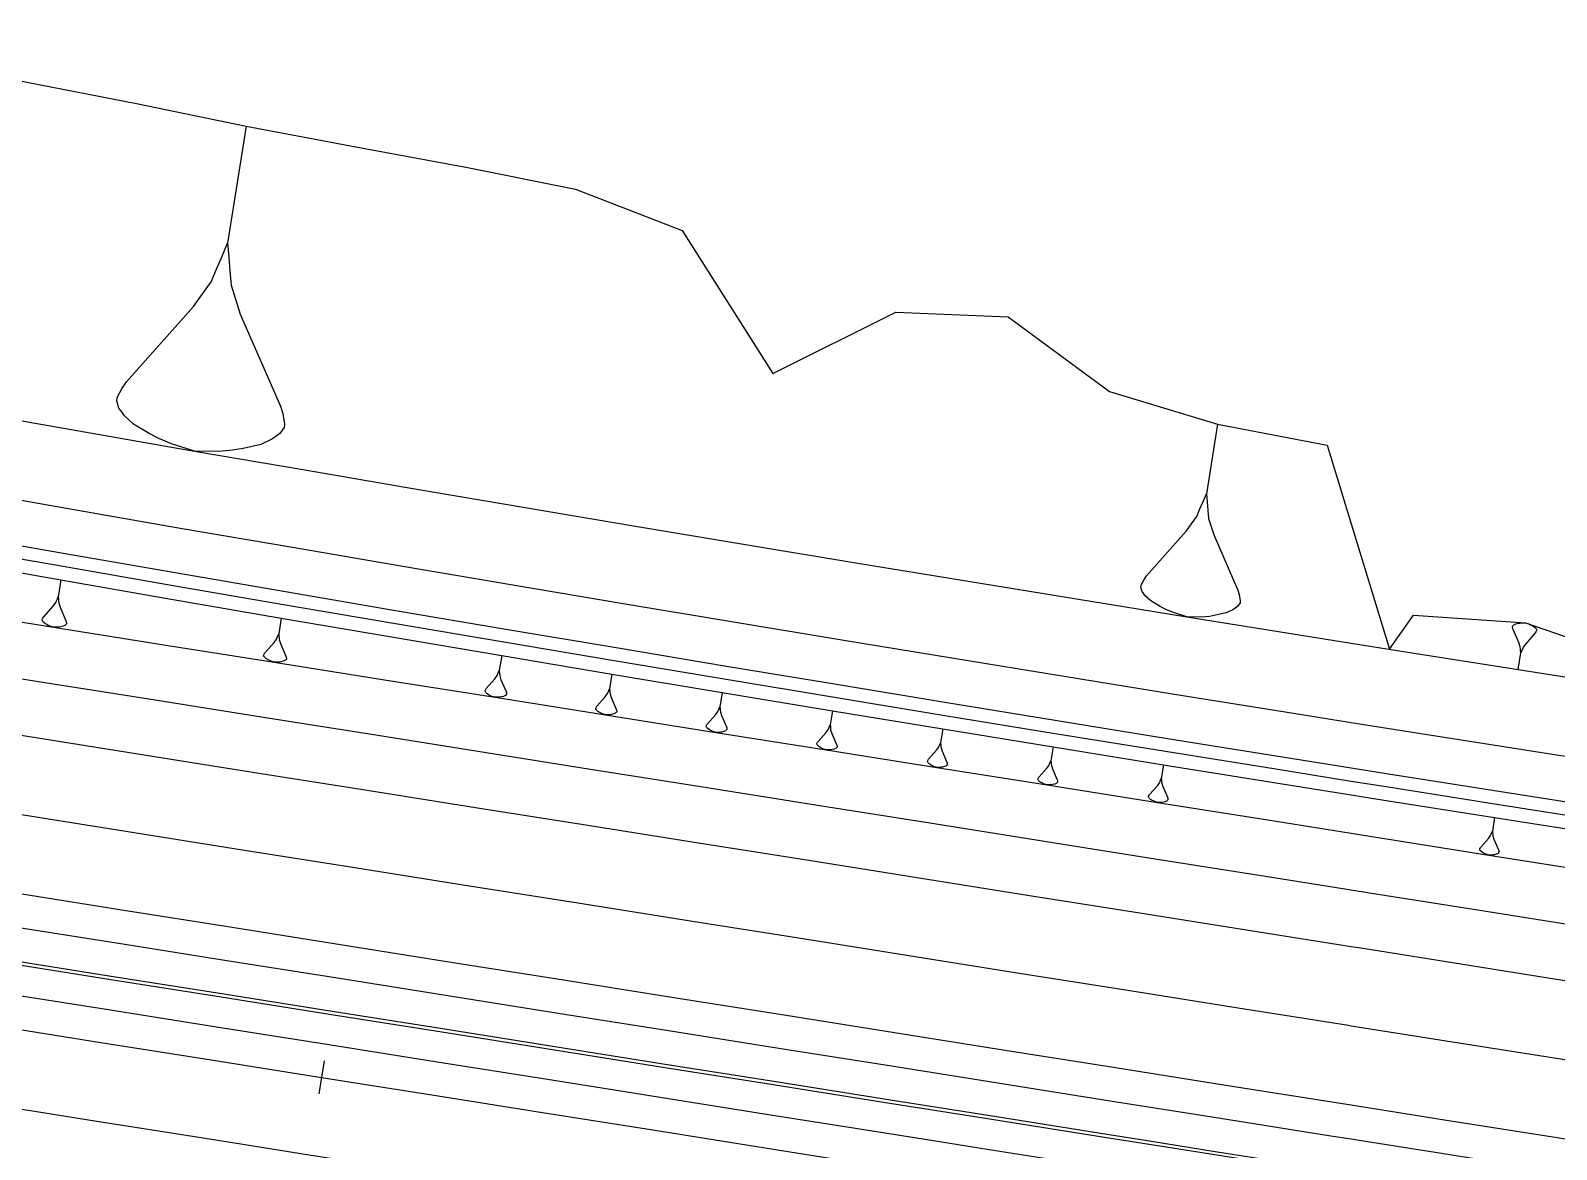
# Model space of a CAD drawing. Extents: x 384551 to 386632, y 802806 to 803252.
# Drawn here: x 384740.9 to 384809.2, y 802899.6 to 802949.7 of the extents above; entities that cross this region are included whole.
import ezdxf

# ---------------------------------------------------------------- set-up
doc = ezdxf.new("R2010")
doc.units = 0
doc.layers.get('0').update_dxf_attribs({"linetype": 'CONTINUOUS'})

msp = doc.modelspace()

# ---------------------------------------------------------------- linework, layer by layer
at = {"color": 7}
for p, q in [((384750.5651, 802945.3857), (384749.7333, 802940.1431)), ((384749.4884, 802939.5677), (384749.7333, 802940.1431)), ((384749.7333, 802940.1431), (384749.788, 802939.5202)), ((384749.2435, 802938.9923), (384749.4884, 802939.5677)), ((384749.788, 802939.5202), (384749.8427, 802938.8972)), ((384748.2094, 802937.3137), (384748.9987, 802938.4169)), ((384748.9987, 802938.4169), (384749.2435, 802938.9923)), ((384749.8427, 802938.8972), (384749.8974, 802938.2743)), ((384749.8974, 802938.2743), (384750.3064, 802936.9809)), ((384745.2185, 802933.9492), (384748.2094, 802937.3137)), ((384750.3064, 802936.9809), (384752.1088, 802932.8559)), ((384744.8001, 802933.2478), (384745.0212, 802933.6734)), ((384745.0212, 802933.6734), (384745.2185, 802933.9492)), ((384744.7764, 802933.098), (384744.8001, 802933.2478)), ((384744.8786, 802932.7747), (384744.7764, 802933.098)), ((384752.1088, 802932.8559), (384752.2111, 802932.5326)), ((384745.0046, 802932.6011), (384744.8786, 802932.7747)), ((384745.1306, 802932.4276), (384745.0046, 802932.6011)), ((384745.5325, 802932.0567), (384745.1306, 802932.4276)), ((384752.2111, 802932.5326), (384752.2896, 802932.0594)), ((384746.2339, 802931.6383), (384745.5325, 802932.0567)), ((384746.6595, 802931.4172), (384746.2339, 802931.6383)), ((384751.8949, 802931.5078), (384751.7214, 802931.3818)), ((384752.0685, 802931.6338), (384751.8949, 802931.5078)), ((384752.2658, 802931.9096), (384752.0685, 802931.6338)), ((384752.2896, 802932.0594), (384752.2658, 802931.9096)), ((384794.0128, 802932.055), (384793.5198, 802928.9475)), ((384747.2349, 802931.1723), (384746.6595, 802931.4172)), ((384748.2596, 802930.8562), (384747.2349, 802931.1723)), ((384749.3319, 802930.8396), (384748.2596, 802930.8562)), ((384749.9548, 802930.8943), (384749.3319, 802930.8396)), ((384750.428, 802930.9728), (384749.9548, 802930.8943)), ((384751.2245, 802931.1535), (384750.428, 802930.9728)), ((384751.7214, 802931.3818), (384751.2245, 802931.1535)), ((384793.3746, 802928.6064), (384793.5198, 802928.9475)), ((384793.5198, 802928.9475), (384793.5522, 802928.5783)), ((384793.0843, 802927.9243), (384793.2295, 802928.2654)), ((384793.2295, 802928.2654), (384793.3746, 802928.6064)), ((384793.5522, 802928.5783), (384793.5846, 802928.209)), ((384793.5846, 802928.209), (384793.6171, 802927.8398)), ((384792.6165, 802927.2704), (384793.0843, 802927.9243)), ((384793.6171, 802927.8398), (384793.8595, 802927.0732)), ((384790.8437, 802925.2762), (384792.6165, 802927.2704)), ((384793.8595, 802927.0732), (384794.9278, 802924.6281)), ((384742.2827, 802925.0935), (384742.1617, 802924.3312)), ((384790.5816, 802924.7717), (384790.5957, 802924.8605)), ((384790.6423, 802924.58), (384790.5816, 802924.7717)), ((384790.5957, 802924.8605), (384790.7268, 802925.1127)), ((384790.7268, 802925.1127), (384790.8437, 802925.2762)), ((384741.9401, 802923.9198), (384742.0549, 802924.0802)), ((384742.0549, 802924.0802), (384742.0905, 802924.1639)), ((384742.0905, 802924.1639), (384742.1261, 802924.2476)), ((384742.1261, 802924.2476), (384742.1617, 802924.3312)), ((384742.1617, 802924.3312), (384742.1697, 802924.2407)), ((384742.1697, 802924.2407), (384742.1776, 802924.1501)), ((384742.1776, 802924.1501), (384742.1856, 802924.0595)), ((384742.1856, 802924.0595), (384742.2451, 802923.8714)), ((384790.717, 802924.4771), (384790.6423, 802924.58)), ((384790.7916, 802924.3743), (384790.717, 802924.4771)), ((384791.0298, 802924.1544), (384790.7916, 802924.3743)), ((384791.4456, 802923.9064), (384791.0298, 802924.1544)), ((384795.0209, 802924.0673), (384794.9039, 802923.9038)), ((384794.9278, 802924.6281), (384794.9885, 802924.4365)), ((384794.9885, 802924.4365), (384795.035, 802924.156)), ((384795.035, 802924.156), (384795.0209, 802924.0673)), ((384741.441, 802923.3069), (384741.4444, 802923.3287)), ((384741.4558, 802923.2599), (384741.441, 802923.3069)), ((384741.4444, 802923.3287), (384741.4766, 802923.3905)), ((384741.4766, 802923.3905), (384741.5053, 802923.4306)), ((384741.5053, 802923.4306), (384741.9401, 802923.9198)), ((384742.2451, 802923.8714), (384742.5071, 802923.2717)), ((384752.1376, 802923.3906), (384752.0244, 802922.6773)), ((384791.6978, 802923.7754), (384791.4456, 802923.9064)), ((384792.0389, 802923.6302), (384791.6978, 802923.7754)), ((384792.6463, 802923.4428), (384792.0389, 802923.6302)), ((384793.2819, 802923.433), (384792.6463, 802923.4428)), ((384793.6511, 802923.4654), (384793.2819, 802923.433)), ((384793.9315, 802923.512), (384793.6511, 802923.4654)), ((384794.4036, 802923.6191), (384793.9315, 802923.512)), ((384794.6982, 802923.7544), (384794.4036, 802923.6191)), ((384794.801, 802923.8291), (384794.6982, 802923.7544)), ((384794.9039, 802923.9038), (384794.801, 802923.8291)), ((384741.4742, 802923.2346), (384741.4558, 802923.2599)), ((384741.4925, 802923.2094), (384741.4742, 802923.2346)), ((384741.5509, 802923.1555), (384741.4925, 802923.2094)), ((384741.6529, 802923.0946), (384741.5509, 802923.1555)), ((384741.7148, 802923.0625), (384741.6529, 802923.0946)), ((384741.7984, 802923.0269), (384741.7148, 802923.0625)), ((384741.9475, 802922.9809), (384741.7984, 802923.0269)), ((384742.1034, 802922.9785), (384741.9475, 802922.9809)), ((384742.1939, 802922.9864), (384742.1034, 802922.9785)), ((384742.2627, 802922.9979), (384742.1939, 802922.9864)), ((384742.3785, 802923.0241), (384742.2627, 802922.9979)), ((384742.4508, 802923.0573), (384742.3785, 802923.0241)), ((384742.476, 802923.0756), (384742.4508, 802923.0573)), ((384742.5013, 802923.094), (384742.476, 802923.0756)), ((384742.53, 802923.1341), (384742.5013, 802923.094)), ((384742.5071, 802923.2717), (384742.522, 802923.2246)), ((384742.522, 802923.2246), (384742.5334, 802923.1559)), ((384742.5334, 802923.1559), (384742.53, 802923.1341)), ((384751.9911, 802922.599), (384752.0244, 802922.6773)), ((384752.0244, 802922.6773), (384752.0318, 802922.5925)), ((384807.2115, 802922.9988), (384807.215, 802923.0204)), ((384807.2228, 802922.9308), (384807.2115, 802922.9988)), ((384807.215, 802923.0204), (384807.2433, 802923.06)), ((384807.2375, 802922.8843), (384807.2228, 802922.9308)), ((384807.4967, 802922.2912), (384807.2375, 802922.8843)), ((384807.2433, 802923.06), (384807.2683, 802923.0781)), ((384807.2683, 802923.0781), (384807.2932, 802923.0963)), ((384807.2932, 802923.0963), (384807.3647, 802923.1291)), ((384807.3647, 802923.1291), (384807.4792, 802923.1551)), ((384807.4792, 802923.1551), (384807.5472, 802923.1664)), ((384807.5472, 802923.1664), (384807.6368, 802923.1742)), ((384807.6368, 802923.1742), (384807.791, 802923.1718)), ((384807.791, 802923.1718), (384807.9383, 802923.1264)), ((384808.2282, 802922.7271), (384807.7982, 802922.2434)), ((384807.9383, 802923.1264), (384808.021, 802923.0912)), ((384808.021, 802923.0912), (384808.0822, 802923.0594)), ((384808.0822, 802923.0594), (384808.1831, 802922.9992)), ((384808.1831, 802922.9992), (384808.2408, 802922.9459)), ((384808.2566, 802922.7668), (384808.2282, 802922.7271)), ((384808.2408, 802922.9459), (384808.259, 802922.921)), ((384808.2884, 802922.828), (384808.2566, 802922.7668)), ((384808.259, 802922.921), (384808.2771, 802922.896)), ((384808.2771, 802922.896), (384808.2918, 802922.8495)), ((384808.2918, 802922.8495), (384808.2884, 802922.828)), ((384751.4101, 802921.8346), (384751.817, 802922.2923)), ((384751.817, 802922.2923), (384751.9244, 802922.4424)), ((384751.9244, 802922.4424), (384751.9578, 802922.5207)), ((384751.9578, 802922.5207), (384751.9911, 802922.599)), ((384752.0318, 802922.5925), (384752.0393, 802922.5078)), ((384752.0393, 802922.5078), (384752.0467, 802922.423)), ((384752.0467, 802922.423), (384752.1024, 802922.247)), ((384752.1024, 802922.247), (384752.3476, 802921.6858)), ((384807.5555, 802922.1053), (384807.4967, 802922.2912)), ((384807.5634, 802922.0157), (384807.5555, 802922.1053)), ((384807.5712, 802921.9262), (384807.5634, 802922.0157)), ((384807.6495, 802922.0021), (384807.6143, 802921.9193)), ((384807.6847, 802922.0848), (384807.6495, 802922.0021)), ((384807.7982, 802922.2434), (384807.6847, 802922.0848)), ((384751.35, 802921.7188), (384751.3532, 802921.7391)), ((384751.3639, 802921.6748), (384751.35, 802921.7188)), ((384751.3532, 802921.7391), (384751.3833, 802921.797)), ((384751.381, 802921.6511), (384751.3639, 802921.6748)), ((384751.3982, 802921.6275), (384751.381, 802921.6511)), ((384751.3833, 802921.797), (384751.4101, 802921.8346)), ((384751.4528, 802921.5771), (384751.3982, 802921.6275)), ((384751.5483, 802921.5201), (384751.4528, 802921.5771)), ((384751.6062, 802921.4901), (384751.5483, 802921.5201)), ((384751.6845, 802921.4567), (384751.6062, 802921.4901)), ((384751.8239, 802921.4137), (384751.6845, 802921.4567)), ((384751.9698, 802921.4115), (384751.8239, 802921.4137)), ((384752.0545, 802921.4189), (384751.9698, 802921.4115)), ((384752.1189, 802921.4296), (384752.0545, 802921.4189)), ((384752.2273, 802921.4542), (384752.1189, 802921.4296)), ((384752.2949, 802921.4852), (384752.2273, 802921.4542)), ((384752.3185, 802921.5024), (384752.2949, 802921.4852)), ((384752.3421, 802921.5195), (384752.3185, 802921.5024)), ((384752.3689, 802921.5571), (384752.3421, 802921.5195)), ((384752.3476, 802921.6858), (384752.3615, 802921.6418)), ((384752.3615, 802921.6418), (384752.3722, 802921.5774)), ((384752.3722, 802921.5774), (384752.3689, 802921.5571)), ((384761.9964, 802921.7123), (384761.8895, 802921.0391)), ((384807.4595, 802921.0828), (384807.5791, 802921.8366)), ((384807.5791, 802921.8366), (384807.5712, 802921.9262)), ((384807.6143, 802921.9193), (384807.5791, 802921.8366)), ((384761.3098, 802920.2437), (384761.6939, 802920.6758)), ((384761.6939, 802920.6758), (384761.7952, 802920.8174)), ((384761.7952, 802920.8174), (384761.8267, 802920.8913)), ((384761.8267, 802920.8913), (384761.8581, 802920.9652)), ((384761.8581, 802920.9652), (384761.8895, 802921.0391)), ((384761.8895, 802921.0391), (384761.8966, 802920.9591)), ((384761.8966, 802920.9591), (384761.9036, 802920.8791)), ((384761.9036, 802920.8791), (384761.9106, 802920.7991)), ((384761.9106, 802920.7991), (384761.9631, 802920.633)), ((384761.9631, 802920.633), (384762.1946, 802920.1034)), ((384766.9272, 802920.8824), (384766.8231, 802920.2259)), ((384761.253, 802920.1344), (384761.2561, 802920.1537)), ((384761.2662, 802920.0929), (384761.253, 802920.1344)), ((384761.2561, 802920.1537), (384761.2845, 802920.2083)), ((384761.2824, 802920.0706), (384761.2662, 802920.0929)), ((384761.2985, 802920.0484), (384761.2824, 802920.0706)), ((384761.2845, 802920.2083), (384761.3098, 802920.2437)), ((384761.3501, 802920.0007), (384761.2985, 802920.0484)), ((384761.4402, 802919.947), (384761.3501, 802920.0007)), ((384761.4949, 802919.9186), (384761.4402, 802919.947)), ((384761.5687, 802919.8872), (384761.4949, 802919.9186)), ((384761.7003, 802919.8466), (384761.5687, 802919.8872)), ((384762.1448, 802919.9141), (384762.081, 802919.8848)), ((384762.1671, 802919.9302), (384762.1448, 802919.9141)), ((384762.1894, 802919.9464), (384762.1671, 802919.9302)), ((384762.2148, 802919.9818), (384762.1894, 802919.9464)), ((384762.1946, 802920.1034), (384762.2077, 802920.0618)), ((384762.2077, 802920.0618), (384762.2178, 802920.0011)), ((384762.2178, 802920.0011), (384762.2148, 802919.9818)), ((384766.6322, 802919.8716), (384766.7311, 802920.0098)), ((384766.7311, 802920.0098), (384766.7617, 802920.0818)), ((384766.7617, 802920.0818), (384766.7924, 802920.1539)), ((384766.7924, 802920.1539), (384766.8231, 802920.2259)), ((384766.8231, 802920.2259), (384766.8299, 802920.1479)), ((384766.8299, 802920.1479), (384766.8368, 802920.0699)), ((384766.8368, 802920.0699), (384766.8436, 802919.9919)), ((384766.8436, 802919.9919), (384766.8948, 802919.8299)), ((384771.8591, 802920.0587), (384771.7572, 802919.4167)), ((384761.838, 802919.8444), (384761.7003, 802919.8466)), ((384761.918, 802919.8515), (384761.838, 802919.8444)), ((384761.9788, 802919.8615), (384761.918, 802919.8515)), ((384762.081, 802919.8848), (384761.9788, 802919.8615)), ((384766.2024, 802919.3437), (384766.2053, 802919.3625)), ((384766.2152, 802919.3032), (384766.2024, 802919.3437)), ((384766.2053, 802919.3625), (384766.233, 802919.4158)), ((384766.2309, 802919.2815), (384766.2152, 802919.3032)), ((384766.2467, 802919.2598), (384766.2309, 802919.2815)), ((384766.233, 802919.4158), (384766.2577, 802919.4503)), ((384766.297, 802919.2133), (384766.2467, 802919.2598)), ((384766.2577, 802919.4503), (384766.6322, 802919.8716)), ((384766.3849, 802919.1609), (384766.297, 802919.2133)), ((384766.8948, 802919.8299), (384767.1205, 802919.3134)), ((384767.1205, 802919.3134), (384767.1334, 802919.2729)), ((384767.1334, 802919.2729), (384767.1432, 802919.2137)), ((384767.1432, 802919.2137), (384767.1402, 802919.1949)), ((384771.5706, 802919.0702), (384771.6673, 802919.2053)), ((384771.6673, 802919.2053), (384771.6972, 802919.2758)), ((384771.6972, 802919.2758), (384771.7272, 802919.3462)), ((384771.7272, 802919.3462), (384771.7572, 802919.4167)), ((384771.7572, 802919.4167), (384771.7639, 802919.3404)), ((384771.7639, 802919.3404), (384771.7706, 802919.2641)), ((384771.7706, 802919.2641), (384771.7773, 802919.1878)), ((384776.7919, 802919.2412), (384776.692, 802918.6114)), ((384766.4382, 802919.1332), (384766.3849, 802919.1609)), ((384766.5102, 802919.1026), (384766.4382, 802919.1332)), ((384766.6385, 802919.063), (384766.5102, 802919.1026)), ((384766.7728, 802919.0609), (384766.6385, 802919.063)), ((384766.8508, 802919.0678), (384766.7728, 802919.0609)), ((384766.9101, 802919.0776), (384766.8508, 802919.0678)), ((384767.0098, 802919.1002), (384766.9101, 802919.0776)), ((384767.072, 802919.1288), (384767.0098, 802919.1002)), ((384767.0938, 802919.1446), (384767.072, 802919.1288)), ((384767.1155, 802919.1604), (384767.0938, 802919.1446)), ((384767.1402, 802919.1949), (384767.1155, 802919.1604)), ((384771.1502, 802918.5539), (384771.1531, 802918.5723)), ((384771.1627, 802918.5144), (384771.1502, 802918.5539)), ((384771.1531, 802918.5723), (384771.1802, 802918.6244)), ((384771.1802, 802918.6244), (384771.2043, 802918.6582)), ((384771.2043, 802918.6582), (384771.5706, 802919.0702)), ((384771.7773, 802919.1878), (384771.8274, 802919.0295)), ((384771.8274, 802919.0295), (384772.0481, 802918.5243)), ((384772.0481, 802918.5243), (384772.0607, 802918.4847)), ((384776.6332, 802918.4732), (384776.6626, 802918.5423)), ((384776.6626, 802918.5423), (384776.692, 802918.6114)), ((384776.692, 802918.6114), (384776.6986, 802918.5366)), ((384776.6986, 802918.5366), (384776.7051, 802918.4618)), ((384771.1782, 802918.4931), (384771.1627, 802918.5144)), ((384771.1936, 802918.4718), (384771.1782, 802918.4931)), ((384771.2428, 802918.4264), (384771.1936, 802918.4718)), ((384771.3287, 802918.3752), (384771.2428, 802918.4264)), ((384771.3808, 802918.3481), (384771.3287, 802918.3752)), ((384771.4513, 802918.3181), (384771.3808, 802918.3481)), ((384771.5768, 802918.2794), (384771.4513, 802918.3181)), ((384771.7081, 802918.2774), (384771.5768, 802918.2794)), ((384771.7844, 802918.2841), (384771.7081, 802918.2774)), ((384771.8423, 802918.2937), (384771.7844, 802918.2841)), ((384771.9398, 802918.3158), (384771.8423, 802918.2937)), ((384772.0007, 802918.3438), (384771.9398, 802918.3158)), ((384772.0219, 802918.3592), (384772.0007, 802918.3438)), ((384772.0432, 802918.3746), (384772.0219, 802918.3592)), ((384772.0674, 802918.4084), (384772.0432, 802918.3746)), ((384772.0607, 802918.4847), (384772.0703, 802918.4268)), ((384772.0703, 802918.4268), (384772.0674, 802918.4084)), ((384776.126, 802917.8342), (384776.1497, 802917.8674)), ((384776.1497, 802917.8674), (384776.5089, 802918.2715)), ((384776.5089, 802918.2715), (384776.6038, 802918.4041)), ((384776.6038, 802918.4041), (384776.6332, 802918.4732)), ((384776.7051, 802918.4618), (384776.7117, 802918.3869)), ((384776.7117, 802918.3869), (384776.7608, 802918.2316)), ((384776.7608, 802918.2316), (384776.9774, 802917.736)), ((384781.7257, 802918.4298), (384781.6274, 802917.8101)), ((384776.0966, 802917.7651), (384776.0994, 802917.7831)), ((384776.1088, 802917.7263), (384776.0966, 802917.7651)), ((384776.0994, 802917.7831), (384776.126, 802917.8342)), ((384776.124, 802917.7054), (384776.1088, 802917.7263)), ((384776.1391, 802917.6846), (384776.124, 802917.7054)), ((384776.1874, 802917.64), (384776.1391, 802917.6846)), ((384776.2716, 802917.5898), (384776.1874, 802917.64)), ((384776.3228, 802917.5632), (384776.2716, 802917.5898)), ((384776.3919, 802917.5338), (384776.3228, 802917.5632)), ((384776.515, 802917.4958), (384776.3919, 802917.5338)), ((384776.6438, 802917.4938), (384776.515, 802917.4958)), ((384776.7186, 802917.5004), (384776.6438, 802917.4938)), ((384776.7755, 802917.5098), (384776.7186, 802917.5004)), ((384776.8711, 802917.5315), (384776.7755, 802917.5098)), ((384776.9308, 802917.559), (384776.8711, 802917.5315)), ((384776.9517, 802917.5741), (384776.9308, 802917.559)), ((384776.9725, 802917.5892), (384776.9517, 802917.5741)), ((384776.9962, 802917.6224), (384776.9725, 802917.5892)), ((384776.9774, 802917.736), (384776.9896, 802917.6972)), ((384776.9896, 802917.6972), (384776.9991, 802917.6404)), ((384776.9991, 802917.6404), (384776.9962, 802917.6224)), ((384781.0937, 802917.0779), (384781.4473, 802917.4756)), ((384781.4473, 802917.4756), (384781.5406, 802917.606)), ((384781.5406, 802917.606), (384781.5695, 802917.674)), ((384781.5695, 802917.674), (384781.5985, 802917.7421)), ((384781.5985, 802917.7421), (384781.6274, 802917.8101)), ((384781.6274, 802917.8101), (384781.6339, 802917.7364)), ((384781.6339, 802917.7364), (384781.6403, 802917.6628)), ((384781.6403, 802917.6628), (384781.6468, 802917.5892)), ((384781.6468, 802917.5892), (384781.6952, 802917.4363)), ((384781.6952, 802917.4363), (384781.9082, 802916.9486)), ((384786.6605, 802917.6246), (384786.5634, 802917.0127)), ((384781.0414, 802916.9773), (384781.0442, 802916.995)), ((384781.0535, 802916.939), (384781.0414, 802916.9773)), ((384781.0442, 802916.995), (384781.0704, 802917.0453)), ((384781.0684, 802916.9185), (384781.0535, 802916.939)), ((384781.0833, 802916.898), (384781.0684, 802916.9185)), ((384781.0704, 802917.0453), (384781.0937, 802917.0779)), ((384781.1308, 802916.8542), (384781.0833, 802916.898)), ((384781.2137, 802916.8047), (384781.1308, 802916.8542)), ((384781.264, 802916.7786), (384781.2137, 802916.8047)), ((384781.3321, 802916.7496), (384781.264, 802916.7786)), ((384781.4532, 802916.7122), (384781.3321, 802916.7496)), ((384781.58, 802916.7103), (384781.4532, 802916.7122)), ((384781.6536, 802916.7168), (384781.58, 802916.7103)), ((384781.7095, 802916.726), (384781.6536, 802916.7168)), ((384781.8037, 802916.7474), (384781.7095, 802916.726)), ((384781.8624, 802916.7744), (384781.8037, 802916.7474)), ((384781.8829, 802916.7893), (384781.8624, 802916.7744)), ((384781.9035, 802916.8042), (384781.8829, 802916.7893)), ((384781.9268, 802916.8368), (384781.9035, 802916.8042)), ((384781.9082, 802916.9486), (384781.9203, 802916.9104)), ((384781.9203, 802916.9104), (384781.9296, 802916.8545)), ((384781.9296, 802916.8545), (384781.9268, 802916.8368)), ((384786.0364, 802916.2897), (384786.3855, 802916.6824)), ((384786.3855, 802916.6824), (384786.4777, 802916.8112)), ((384786.4777, 802916.8112), (384786.5063, 802916.8784)), ((384786.5063, 802916.8784), (384786.5348, 802916.9455)), ((384786.5348, 802916.9455), (384786.5634, 802917.0127)), ((384786.5634, 802917.0127), (384786.5698, 802916.94)), ((384786.5698, 802916.94), (384786.5762, 802916.8673)), ((384786.5762, 802916.8673), (384786.5826, 802916.7946)), ((384786.5826, 802916.7946), (384786.6303, 802916.6436)), ((384786.6303, 802916.6436), (384786.8407, 802916.1621)), ((384791.5963, 802916.8256), (384791.5001, 802916.2192)), ((384785.9848, 802916.1903), (384785.9876, 802916.2078)), ((384785.9968, 802916.1526), (384785.9848, 802916.1903)), ((384785.9876, 802916.2078), (384786.0134, 802916.2575)), ((384786.0115, 802916.1323), (384785.9968, 802916.1526)), ((384786.0262, 802916.1121), (384786.0115, 802916.1323)), ((384786.0134, 802916.2575), (384786.0364, 802916.2897)), ((384786.0731, 802916.0688), (384786.0262, 802916.1121)), ((384786.155, 802916.02), (384786.0731, 802916.0688)), ((384786.2046, 802915.9941), (384786.155, 802916.02)), ((384786.2718, 802915.9656), (384786.2046, 802915.9941)), ((384786.3914, 802915.9287), (384786.2718, 802915.9656)), ((384786.5166, 802915.9267), (384786.3914, 802915.9287)), ((384786.5893, 802915.9331), (384786.5166, 802915.9267)), ((384786.6445, 802915.9423), (384786.5893, 802915.9331)), ((384786.7375, 802915.9634), (384786.6445, 802915.9423)), ((384786.7955, 802915.99), (384786.7375, 802915.9634)), ((384786.8157, 802916.0047), (384786.7955, 802915.99)), ((384786.836, 802916.0194), (384786.8157, 802916.0047)), ((384786.859, 802916.0516), (384786.836, 802916.0194)), ((384786.8407, 802916.1621), (384786.8527, 802916.1243)), ((384786.8527, 802916.1243), (384786.8618, 802916.0691)), ((384786.8618, 802916.0691), (384786.859, 802916.0516)), ((384790.9779, 802915.5028), (384791.3238, 802915.892)), ((384791.3238, 802915.892), (384791.4151, 802916.0196)), ((384791.4151, 802916.0196), (384791.4434, 802916.0861)), ((384791.4434, 802916.0861), (384791.4718, 802916.1527)), ((384791.4718, 802916.1527), (384791.5001, 802916.2192)), ((384791.5001, 802916.2192), (384791.5064, 802916.1472)), ((384791.5064, 802916.1472), (384791.5127, 802916.0751)), ((384791.5127, 802916.0751), (384791.5191, 802916.0031)), ((384791.5191, 802916.0031), (384791.5664, 802915.8535)), ((384791.5664, 802915.8535), (384791.7748, 802915.3764)), ((384790.9267, 802915.4044), (384790.9295, 802915.4217)), ((384790.9386, 802915.367), (384790.9267, 802915.4044)), ((384790.9295, 802915.4217), (384790.9551, 802915.4709)), ((384790.9531, 802915.3469), (384790.9386, 802915.367)), ((384790.9677, 802915.3268), (384790.9531, 802915.3469)), ((384790.9551, 802915.4709), (384790.9779, 802915.5028)), ((384791.0142, 802915.2839), (384790.9677, 802915.3268)), ((384791.0953, 802915.2355), (384791.0142, 802915.2839)), ((384791.1446, 802915.21), (384791.0953, 802915.2355)), ((384791.2111, 802915.1816), (384791.1446, 802915.21)), ((384791.3296, 802915.1451), (384791.2111, 802915.1816)), ((384791.4537, 802915.1432), (384791.3296, 802915.1451)), ((384791.5257, 802915.1495), (384791.4537, 802915.1432)), ((384791.5804, 802915.1586), (384791.5257, 802915.1495)), ((384791.6726, 802915.1795), (384791.5804, 802915.1586)), ((384791.73, 802915.2059), (384791.6726, 802915.1795)), ((384791.7501, 802915.2205), (384791.73, 802915.2059)), ((384791.7702, 802915.235), (384791.7501, 802915.2205)), ((384791.793, 802915.2669), (384791.7702, 802915.235)), ((384791.7748, 802915.3764), (384791.7867, 802915.339)), ((384791.7867, 802915.339), (384791.7958, 802915.2843)), ((384791.7958, 802915.2843), (384791.793, 802915.2669)), ((384806.4095, 802914.4656), (384806.3138, 802913.8626)), ((384806.2575, 802913.7302), (384806.2856, 802913.7964)), ((384806.2856, 802913.7964), (384806.3138, 802913.8626)), ((384806.3138, 802913.8626), (384806.3201, 802913.7909)), ((384806.3201, 802913.7909), (384806.3264, 802913.7193)), ((384805.7436, 802913.0522), (384805.7464, 802913.0694)), ((384805.7464, 802913.0694), (384805.7718, 802913.1184)), ((384805.7718, 802913.1184), (384805.7945, 802913.1501)), ((384805.7945, 802913.1501), (384806.1385, 802913.5371)), ((384806.1385, 802913.5371), (384806.2293, 802913.664)), ((384806.2293, 802913.664), (384806.2575, 802913.7302)), ((384806.3264, 802913.7193), (384806.3327, 802913.6476)), ((384806.3327, 802913.6476), (384806.3797, 802913.4988)), ((384806.3797, 802913.4988), (384806.587, 802913.0244)), ((384805.7554, 802913.015), (384805.7436, 802913.0522)), ((384805.7699, 802912.9951), (384805.7554, 802913.015)), ((384805.7844, 802912.9751), (384805.7699, 802912.9951)), ((384805.8306, 802912.9324), (384805.7844, 802912.9751)), ((384805.9113, 802912.8843), (384805.8306, 802912.9324)), ((384805.9602, 802912.8589), (384805.9113, 802912.8843)), ((384806.0264, 802912.8307), (384805.9602, 802912.8589)), ((384806.1443, 802912.7943), (384806.0264, 802912.8307)), ((384806.2676, 802912.7924), (384806.1443, 802912.7943)), ((384806.3393, 802912.7987), (384806.2676, 802912.7924)), ((384806.3937, 802912.8077), (384806.3393, 802912.7987)), ((384806.4853, 802912.8285), (384806.3937, 802912.8077)), ((384806.5425, 802912.8548), (384806.4853, 802912.8285)), ((384806.5624, 802912.8693), (384806.5425, 802912.8548)), ((384806.5824, 802912.8838), (384806.5624, 802912.8693)), ((384806.6051, 802912.9155), (384806.5824, 802912.8838)), ((384806.587, 802913.0244), (384806.5988, 802912.9872)), ((384806.5988, 802912.9872), (384806.6078, 802912.9327)), ((384806.6078, 802912.9327), (384806.6051, 802912.9155))]:
    msp.add_line(p, q, dxfattribs=at)
at = {"color": 3}
msp.add_line((384754.0587, 802903.5933), (384753.8237, 802902.1118), dxfattribs=at)
at = {"color": 2}
msp.add_line((384800, 802900.1004), (384800.6327, 802900), dxfattribs=at)
at = {"color": 7, "linetype": 'CONTINUOUS'}
for points in [[(384700, 802945.159), (384705.2134, 802946.7174), (384710.2802, 802946.7439), (384715.4716, 802947.5561), (384719.5594, 802948.6331), (384720.7396, 802948.8504), (384725.9298, 802949.6548), (384730.9523, 802949.4027), (384735.8571, 802948.4082), (384740.7505, 802947.3422), (384745.6621, 802946.3913), (384750.5651, 802945.3857), (384755.4798, 802944.4537), (384760.3975, 802943.541), (384765.3044, 802942.5599), (384770.0751, 802940.7203), (384774.1221, 802934.3206), (384779.6197, 802937.062), (384784.6503, 802936.8605), (384789.1818, 802933.5138), (384794.0128, 802932.055), (384798.9261, 802931.1141), (384800, 802927.5977)], [(384700, 802939.3953), (384703.9426, 802938.7085), (384708.8675, 802937.8406), (384713.7908, 802936.963), (384717.5988, 802936.2774), (384718.7126, 802936.0762), (384723.6347, 802935.1907), (384728.5577, 802934.3115), (384733.4817, 802933.4384), (384738.4067, 802932.5715), (384743.3327, 802931.7107), (384748.2596, 802930.8562), (384753.1876, 802930.0078), (384758.1165, 802929.1655), (384763.0464, 802928.3295), (384767.9772, 802927.4996), (384772.9091, 802926.6759), (384777.8419, 802925.8584), (384782.7757, 802925.047), (384787.7105, 802924.2418), (384792.6463, 802923.4428), (384797.583, 802922.65), (384800, 802922.2649)], [(384800, 802916.088), (384796.6271, 802916.6254), (384791.6903, 802917.4182), (384786.7546, 802918.2172), (384781.8198, 802919.0224), (384776.886, 802919.8338), (384771.9531, 802920.6513), (384767.0213, 802921.475), (384762.0904, 802922.3049), (384757.1605, 802923.1409), (384752.2316, 802923.9831), (384747.3037, 802924.8315), (384742.3767, 802925.6861), (384737.4507, 802926.5468), (384732.5257, 802927.4138), (384727.6017, 802928.2868), (384722.6787, 802929.1661), (384717.7566, 802930.0515), (384716.6428, 802930.2528), (384712.8348, 802930.9384), (384707.9115, 802931.816), (384702.9867, 802932.6839), (384700, 802933.2042)], [(384700, 802932.5952), (384702.8926, 802932.0913), (384707.8175, 802931.2234), (384712.7408, 802930.3458), (384716.5488, 802929.6602), (384717.6626, 802929.4589), (384722.5847, 802928.5735), (384727.5077, 802927.6943), (384732.4317, 802926.8212), (384737.3567, 802925.9543), (384742.2827, 802925.0935), (384747.2096, 802924.239), (384752.1376, 802923.3906), (384757.0665, 802922.5483), (384761.9964, 802921.7123), (384766.9272, 802920.8824), (384771.8591, 802920.0587), (384776.7919, 802919.2412), (384781.7257, 802918.4298), (384786.6605, 802917.6246), (384791.5963, 802916.8256), (384796.533, 802916.0328), (384800, 802915.4804)], [(384800, 802927.5977), (384801.7119, 802921.9922), (384802.7839, 802923.5215), (384807.791, 802923.1718), (384812.5914, 802921.5201), (384815.0938, 802918.3909), (384817.0803, 802917.905), (384822.0466, 802917.2983), (384826.9744, 802916.4489), (384830.0874, 802915.978), (384831.9, 802915.6699), (384836.7783, 802914.733), (384838.8446, 802914.6912)], [(384700, 802924.5744), (384701.6581, 802924.3113), (384706.5963, 802923.5278), (384711.5346, 802922.7442), (384715.3552, 802922.1379), (384716.4728, 802921.9606), (384721.411, 802921.177), (384726.3492, 802920.3934), (384731.2874, 802919.6098), (384736.2257, 802918.8263), (384741.1639, 802918.0427), (384746.1021, 802917.2591), (384751.0403, 802916.4755), (384755.9785, 802915.6919), (384760.9167, 802914.9084), (384765.855, 802914.1248), (384770.7932, 802913.3412), (384775.7314, 802912.5576), (384780.6696, 802911.774), (384785.6078, 802910.9904), (384790.5461, 802910.2069), (384795.4843, 802909.4233), (384800, 802908.7067)], [(384800, 802922.2649), (384802.5208, 802921.8633), (384807.4595, 802921.0828), (384812.3992, 802920.3085), (384816.948, 802917.0713), (384821.8897, 802916.3093), (384826.8323, 802915.5535), (384829.945, 802915.0807), (384831.7635, 802914.8063), (384836.6751, 802914.0743), (384838.9143, 802914.4032)], [(384700, 802921.0307), (384701.1096, 802920.8546), (384706.0478, 802920.071), (384710.9861, 802919.2874), (384714.8067, 802918.6812), (384715.9243, 802918.5038), (384720.8625, 802917.7203), (384725.8007, 802916.9367), (384730.7389, 802916.1531), (384735.6771, 802915.3695), (384740.6154, 802914.5859), (384745.5536, 802913.8023), (384750.4918, 802913.0188), (384755.43, 802912.2352), (384760.3682, 802911.4516), (384765.3065, 802910.668), (384770.2447, 802909.8844), (384775.1829, 802909.1009), (384780.1211, 802908.3173), (384785.0593, 802907.5337), (384789.9975, 802906.7501), (384794.9358, 802905.9665), (384799.874, 802905.1829), (384800, 802905.1629)], [(384700, 802917.4869), (384700.5611, 802917.3978), (384705.4993, 802916.6142), (384710.4375, 802915.8307), (384714.2582, 802915.2244), (384715.3758, 802915.0471), (384720.314, 802914.2635), (384725.2522, 802913.4799), (384730.1904, 802912.6963), (384735.1286, 802911.9128), (384740.0669, 802911.1292), (384745.0051, 802910.3456), (384749.9433, 802909.562), (384754.8815, 802908.7784), (384759.8197, 802907.9948), (384764.7579, 802907.2113), (384769.6962, 802906.4277), (384774.6344, 802905.6441), (384779.5726, 802904.8605), (384784.5108, 802904.0769), (384789.449, 802903.2934), (384794.3873, 802902.5098), (384799.3255, 802901.7262), (384800, 802901.6192)], [(384841.38, 802912.0117), (384836.1178, 802910.5177), (384831.2012, 802911.2505), (384829.3808, 802911.5252), (384826.2681, 802911.998), (384821.3255, 802912.7538), (384816.3839, 802913.5157), (384811.4432, 802914.2839), (384806.5035, 802915.0582), (384801.5648, 802915.8387), (384800, 802916.088)], [(384800, 802915.4804), (384801.4708, 802915.2461), (384806.4095, 802914.4656), (384811.3492, 802913.6913), (384816.2898, 802912.9231), (384821.2315, 802912.1612), (384826.1741, 802911.4054), (384829.2868, 802910.9326), (384831.1074, 802910.6579), (384836.025, 802909.925), (384841.288, 802911.4188)], [(384700, 802911.4118), (384704.559, 802910.6884), (384709.4972, 802909.9048), (384713.3179, 802909.2986), (384714.4355, 802909.1212), (384719.3737, 802908.3376), (384724.3119, 802907.5541), (384729.2501, 802906.7705), (384734.1883, 802905.9869), (384739.1266, 802905.2033), (384744.0648, 802904.4197), (384749.003, 802903.6361), (384753.9412, 802902.8526), (384758.8794, 802902.069), (384763.8176, 802901.2854), (384768.7559, 802900.5018), (384771.9184, 802900)], [(384800, 802908.7067), (384800.4225, 802908.6397), (384805.3607, 802907.8561), (384810.2989, 802907.0725), (384815.2371, 802906.289), (384820.1754, 802905.5054), (384825.1136, 802904.7218), (384828.223, 802904.2284), (384830.0451, 802903.9398), (384834.9659, 802903.1652), (384839.8879, 802902.3977), (384844.8109, 802901.6372), (384849.735, 802900.8837), (384854.6602, 802900.1373), (384855.5751, 802900)], [(384700, 802907.868), (384704.0105, 802907.2316), (384708.9487, 802906.448), (384712.7694, 802905.8418), (384713.887, 802905.6645), (384718.8252, 802904.8809), (384723.7634, 802904.0973), (384728.7016, 802903.3137), (384733.6398, 802902.5301), (384738.578, 802901.7466), (384743.5163, 802900.963), (384748.4545, 802900.1794), (384749.5851, 802900)], [(384800, 802905.1629), (384804.8122, 802904.3994), (384809.7504, 802903.6158), (384814.6886, 802902.8322), (384819.6269, 802902.0486), (384824.5651, 802901.265), (384827.6745, 802900.7716), (384829.4984, 802900.4827), (384832.5652, 802900)], [(384800, 802901.6192), (384804.2637, 802900.9426), (384809.2019, 802900.159), (384810.2041, 802900)], [(384749.5851, 802900), (384753.3927, 802899.3958), (384758.3309, 802898.6122), (384763.2691, 802897.8286), (384768.2074, 802897.0451), (384773.1456, 802896.2615), (384778.0838, 802895.4779), (384783.022, 802894.6943), (384787.9602, 802893.9107), (384792.8985, 802893.1272), (384797.8367, 802892.3436), (384800, 802892.0003)], [(384771.9184, 802900), (384773.6941, 802899.7182), (384778.6323, 802898.9347), (384783.5705, 802898.1511), (384788.5087, 802897.3675), (384793.447, 802896.5839), (384798.3852, 802895.8003), (384800, 802895.5441)]]:
    msp.add_lwpolyline(points, dxfattribs=at)
at = {"color": 1, "linetype": 'CONTINUOUS'}
for points in [[(384700, 802935.843), (384703.3941, 802935.2517), (384708.319, 802934.3838), (384713.2423, 802933.5063), (384717.0503, 802932.8206), (384718.1641, 802932.6194), (384723.0861, 802931.734), (384728.0092, 802930.8547), (384732.9332, 802929.9816), (384737.8582, 802929.1147), (384742.7842, 802928.254), (384747.7111, 802927.3994), (384752.6391, 802926.551), (384757.568, 802925.7088), (384762.4979, 802924.8727), (384767.4287, 802924.0429), (384772.3606, 802923.2192), (384777.2934, 802922.4016), (384782.2272, 802921.5903), (384787.162, 802920.7851), (384792.0978, 802919.9861), (384797.0345, 802919.1932), (384800, 802918.7208)], [(384700, 802933.8131), (384703.0807, 802933.2765), (384708.0055, 802932.4086), (384712.9288, 802931.531), (384716.7369, 802930.8454), (384717.8507, 802930.6441), (384722.7727, 802929.7587), (384727.6957, 802928.8794), (384732.6198, 802928.0063), (384737.5448, 802927.1394), (384742.4707, 802926.2787), (384747.3977, 802925.4241), (384752.3256, 802924.5757), (384757.2545, 802923.7335), (384762.1844, 802922.8975), (384767.1153, 802922.0676), (384772.0472, 802921.2439), (384776.98, 802920.4263), (384781.9138, 802919.615), (384786.8486, 802918.8098), (384791.7844, 802918.0108), (384796.7211, 802917.218), (384800, 802916.6956)], [(384700, 802929.637), (384702.4417, 802929.2496), (384707.3799, 802928.466), (384712.3181, 802927.6824), (384716.1388, 802927.0761), (384717.2564, 802926.8988), (384722.1946, 802926.1152), (384727.1328, 802925.3316), (384732.071, 802924.5481), (384737.0092, 802923.7645), (384741.9475, 802922.9809), (384746.8857, 802922.1973), (384751.8239, 802921.4137), (384756.7621, 802920.6302), (384761.7003, 802919.8466), (384766.6385, 802919.063), (384771.5768, 802918.2794), (384776.515, 802917.4958), (384781.4532, 802916.7122), (384786.3914, 802915.9287), (384791.3296, 802915.1451), (384796.2679, 802914.3615), (384800, 802913.7693)], [(384800, 802918.7208), (384801.9723, 802918.4066), (384806.911, 802917.6261), (384811.8507, 802916.8518), (384816.7913, 802916.0836), (384821.733, 802915.3216), (384826.6756, 802914.5658), (384829.7883, 802914.0931), (384831.6073, 802913.8186), (384836.5203, 802913.0864), (384839.1702, 802913.5219)], [(384800, 802916.6956), (384801.6588, 802916.4313), (384806.5975, 802915.6508), (384811.5372, 802914.8765), (384816.4779, 802914.1083), (384821.4195, 802913.3463), (384826.3622, 802912.5905), (384829.4749, 802912.1178), (384831.2949, 802911.8431), (384836.2107, 802911.1105), (384841.4721, 802912.6046)], [(384700, 802914.4493), (384700.091, 802914.4349), (384705.0292, 802913.6513), (384709.9674, 802912.8677), (384713.788, 802912.2615), (384714.9056, 802912.0842), (384719.8438, 802911.3006), (384724.7821, 802910.517), (384729.7203, 802909.7334), (384734.6585, 802908.9498), (384739.5967, 802908.1662), (384744.5349, 802907.3827), (384749.4731, 802906.5991), (384754.4114, 802905.8155), (384759.3496, 802905.0319), (384764.2878, 802904.2483), (384769.226, 802903.4648), (384774.1642, 802902.6812), (384779.1025, 802901.8976), (384784.0407, 802901.114), (384788.9789, 802900.3304), (384791.0613, 802900)], [(384700, 802914.2975), (384700.0675, 802914.2867), (384705.0057, 802913.5032), (384709.9439, 802912.7196), (384713.7645, 802912.1133), (384714.8821, 802911.936), (384719.8203, 802911.1524), (384724.7585, 802910.3688), (384729.6968, 802909.5853), (384734.635, 802908.8017), (384739.5732, 802908.0181), (384744.5114, 802907.2345), (384749.4496, 802906.4509), (384754.3879, 802905.6674), (384759.3261, 802904.8838), (384764.2643, 802904.1002), (384769.2025, 802903.3166), (384774.1407, 802902.533), (384779.0789, 802901.7494), (384784.0172, 802900.9659), (384788.9554, 802900.1823), (384790.1041, 802900)], [(384800, 802913.7693), (384801.2061, 802913.5779), (384806.1443, 802912.7943), (384811.0825, 802912.0108), (384816.0207, 802911.2272), (384820.9589, 802910.4436), (384825.8972, 802909.66), (384829.0066, 802909.1666), (384830.8261, 802908.8784), (384835.7398, 802908.105), (384840.6547, 802907.3385), (384845.5707, 802906.5791), (384850.4878, 802905.8268), (384855.4059, 802905.0814), (384860.3251, 802904.3431), (384865.2453, 802903.6118)], [(384790.1041, 802900), (384793.8936, 802899.3987), (384798.8318, 802898.6151), (384800, 802898.4298)], [(384791.0613, 802900), (384793.9171, 802899.5468), (384798.8553, 802898.7633), (384800, 802898.5816)]]:
    msp.add_lwpolyline(points, dxfattribs=at)
at = {"color": 2, "linetype": 'CONTINUOUS'}
for points in [[(384700, 802927.1057), (384702.0499, 802926.7804), (384706.9881, 802925.9969), (384711.9264, 802925.2133), (384715.747, 802924.607), (384716.8646, 802924.4297), (384721.8028, 802923.6461), (384726.741, 802922.8625), (384731.6792, 802922.079), (384736.6174, 802921.2954), (384741.5557, 802920.5118), (384746.4939, 802919.7282), (384751.4321, 802918.9446), (384756.3703, 802918.161), (384761.3085, 802917.3775), (384766.2468, 802916.5939), (384771.185, 802915.8103), (384776.1232, 802915.0267), (384781.0614, 802914.2431), (384785.9996, 802913.4596), (384790.9378, 802912.676), (384795.8761, 802911.8924), (384800, 802911.238)], [(384700, 802915.9681), (384700.326, 802915.9164), (384705.2643, 802915.1328), (384710.2025, 802914.3492), (384714.0231, 802913.743), (384715.1407, 802913.5656), (384720.0789, 802912.782), (384725.0171, 802911.9985), (384729.9553, 802911.2149), (384734.8936, 802910.4313), (384739.8318, 802909.6477), (384744.77, 802908.8641), (384749.7082, 802908.0805), (384754.6464, 802907.297), (384759.5847, 802906.5134), (384764.5229, 802905.7298), (384769.4611, 802904.9462), (384774.3993, 802904.1626), (384779.3375, 802903.3791), (384784.2757, 802902.5955), (384789.214, 802901.8119), (384794.1522, 802901.0283), (384799.0904, 802900.2447), (384800, 802900.1004)], [(384700, 802912.9306), (384704.7941, 802912.1698), (384709.7323, 802911.3863), (384713.5529, 802910.78), (384714.6705, 802910.6027), (384719.6088, 802909.8191), (384724.547, 802909.0355), (384729.4852, 802908.2519), (384734.4234, 802907.4684), (384739.3616, 802906.6848), (384744.2998, 802905.9012), (384749.2381, 802905.1176), (384754.1763, 802904.334), (384759.1145, 802903.5504), (384764.0527, 802902.7669), (384768.9909, 802901.9833), (384773.9292, 802901.1997), (384778.8674, 802900.4161), (384781.4898, 802900)], [(384800, 802911.238), (384800.8143, 802911.1088), (384805.7525, 802910.3252), (384810.6907, 802909.5416), (384815.6289, 802908.7581), (384820.5672, 802907.9745), (384825.5054, 802907.1909), (384828.6148, 802906.6975), (384830.4356, 802906.4091), (384835.3529, 802905.6351), (384840.2713, 802904.8681), (384845.1908, 802904.1082), (384850.1114, 802903.3552), (384855.033, 802902.6094), (384859.9558, 802901.8705), (384864.8795, 802901.1387), (384869.8043, 802900.4139), (384872.6449, 802900)], [(384781.4898, 802900), (384783.8056, 802899.6325), (384788.7438, 802898.849), (384793.682, 802898.0654), (384798.6203, 802897.2818), (384800, 802897.0629)], [(384800.6327, 802900), (384804.0286, 802899.4611), (384808.9668, 802898.6776), (384813.9051, 802897.894), (384818.8433, 802897.1104), (384823.7815, 802896.3268), (384826.8909, 802895.8334), (384828.7174, 802895.5441), (384833.6503, 802894.7677), (384838.5842, 802893.9983), (384843.5193, 802893.2359), (384848.4554, 802892.4806), (384853.3926, 802891.7324), (384858.3308, 802890.9912), (384863.2701, 802890.2571), (384868.2105, 802889.53), (384873.1519, 802888.81), (384878.0943, 802888.097), (384883.0377, 802887.3911), (384887.9821, 802886.6923), (384892.9276, 802886.0005), (384897.874, 802885.3158), (384900, 802885.0246)]]:
    msp.add_lwpolyline(points, dxfattribs=at)
at = {"color": 3, "linetype": 'CONTINUOUS'}
for points in [[(384700, 802911.4118), (384704.559, 802910.6884), (384709.4972, 802909.9048), (384713.3179, 802909.2986), (384714.4355, 802909.1212), (384719.3737, 802908.3376), (384724.3119, 802907.5541), (384729.2501, 802906.7705), (384734.1883, 802905.9869), (384739.1266, 802905.2033), (384744.0648, 802904.4197), (384749.003, 802903.6361), (384753.9412, 802902.8526), (384758.8794, 802902.069), (384763.8176, 802901.2854), (384768.7559, 802900.5018), (384771.9184, 802900)], [(384771.9184, 802900), (384773.6941, 802899.7182), (384778.6323, 802898.9347), (384783.5705, 802898.1511), (384788.5087, 802897.3675), (384793.447, 802896.5839), (384798.3852, 802895.8003), (384800, 802895.5441)]]:
    msp.add_lwpolyline(points, dxfattribs=at)

doc.saveas('drawing.dxf')
